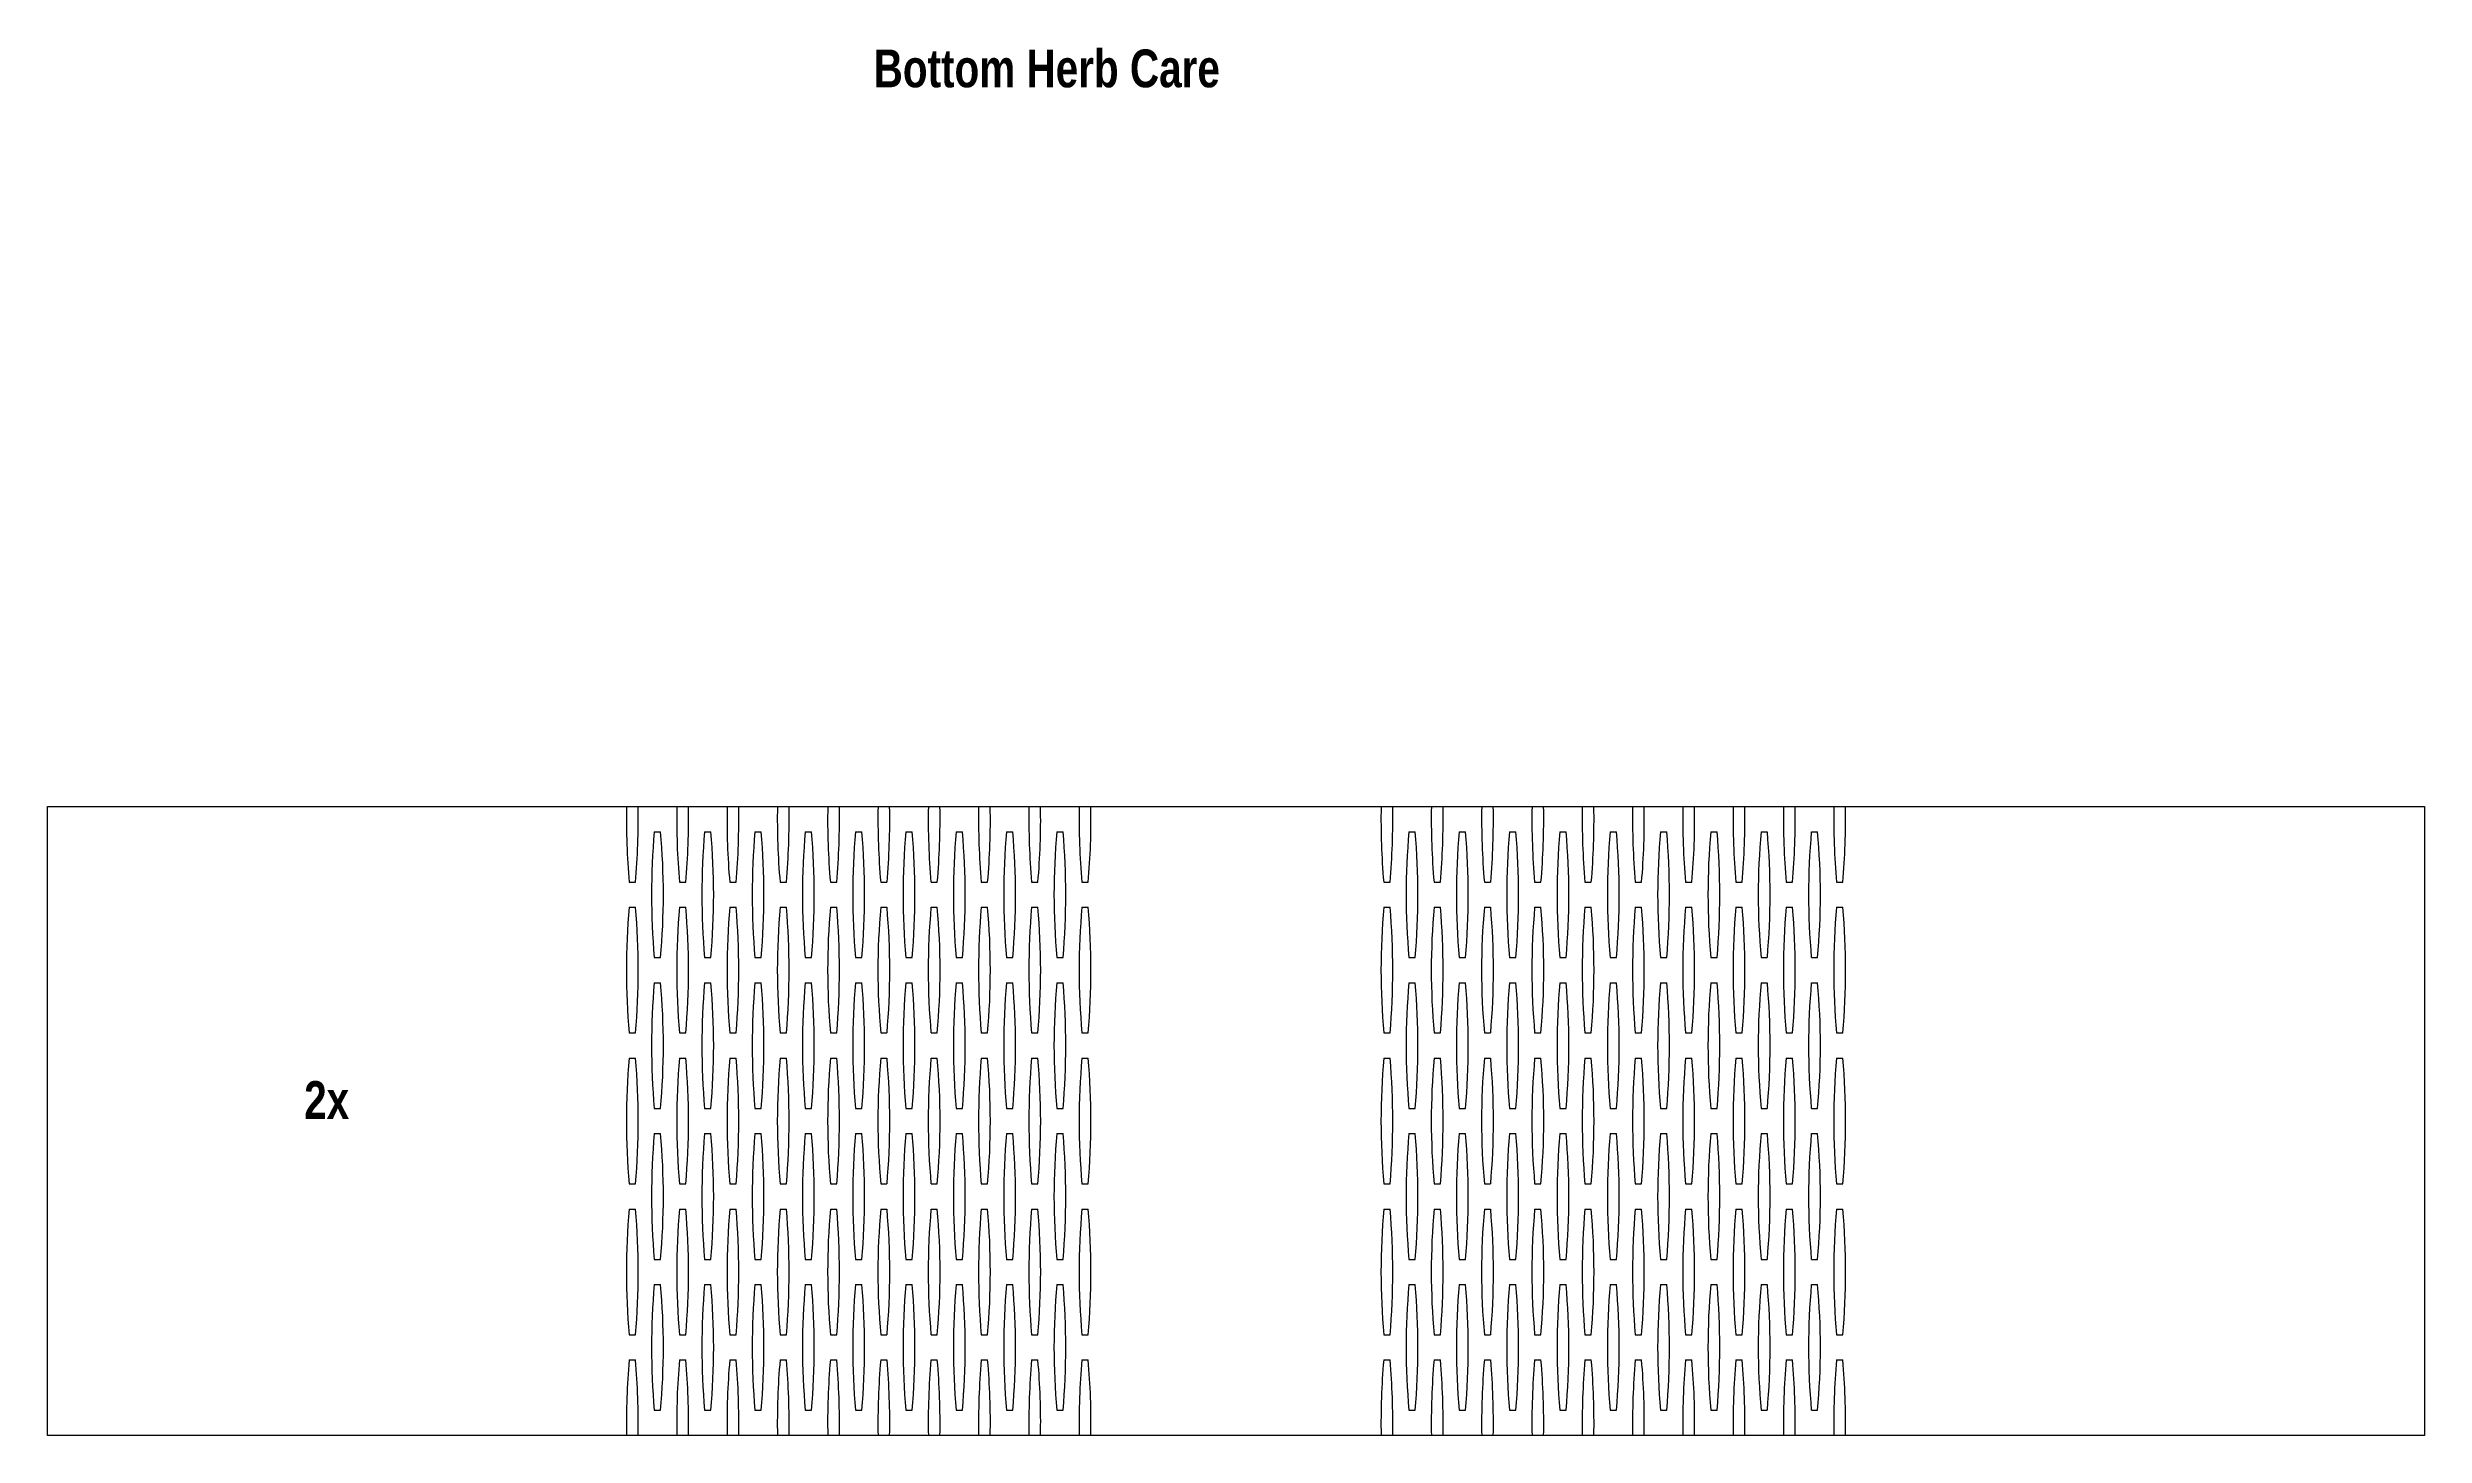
# Model space of a CAD drawing. Header units: millimetres. Extents: x -642 to 1453, y -425 to 464.
# Drawn here: x -640.8 to -262.8, y 243.7 to 464.4 of the extents above; entities that cross this region are included whole.
import ezdxf

# ---------------------------------------------------------------- set-up
doc = ezdxf.new("R2010")
doc.units = ezdxf.units.MM
doc.layers.get('0').update_dxf_attribs({"color": 18, "lineweight": 25, "true_color": 0x000000})
doc.layers.add('layer 1', color=5, linetype='Continuous', lineweight=25, true_color=0x0000ff)
doc.layers.add('layer 2', color=1, linetype='Continuous', lineweight=25, true_color=0xff0000)
doc.styles.add('textstyle13', font='')
doc.styles.add('textstyle15', font='')
doc.styles.get('textstyle13').set_extended_font_data('Impact')
doc.styles.get('textstyle15').set_extended_font_data('Impact')

msp = doc.modelspace()

# ---------------------------------------------------------------- linework, layer by layer
at = {"layer": 'layer 1'}
for p, q in [((-640.81, 343.66), (-262.81, 343.66)), ((-640.81, 243.66), (-640.81, 343.66)), ((-262.81, 343.66), (-262.81, 243.66)), ((-262.81, 243.66), (-640.81, 243.66))]:
    msp.add_line(p, q, dxfattribs=at)
at = {"layer": 'layer 2'}
for p, q in [((-544.31, 339.66), (-543.31, 339.66)), ((-536.31, 339.66), (-535.31, 339.66)), ((-528.31, 339.66), (-527.31, 339.66)), ((-520.31, 339.66), (-519.31, 339.66)), ((-512.31, 339.66), (-511.31, 339.66)), ((-504.31, 339.66), (-503.31, 339.66)), ((-496.31, 339.66), (-495.31, 339.66)), ((-488.31, 339.66), (-487.31, 339.66)), ((-480.31, 339.66), (-479.31, 339.66)), ((-424.31, 339.66), (-423.31, 339.66)), ((-416.31, 339.66), (-415.31, 339.66)), ((-408.31, 339.66), (-407.31, 339.66)), ((-400.31, 339.66), (-399.31, 339.66)), ((-392.31, 339.66), (-391.31, 339.66)), ((-384.31, 339.66), (-383.31, 339.66)), ((-376.31, 339.66), (-375.31, 339.66)), ((-368.31, 339.66), (-367.31, 339.66)), ((-360.31, 339.66), (-359.31, 339.66)), ((-548.31, 331.66), (-547.31, 331.66)), ((-540.31, 331.66), (-539.31, 331.66)), ((-532.31, 331.66), (-531.31, 331.66)), ((-524.31, 331.66), (-523.31, 331.66)), ((-516.31, 331.66), (-515.31, 331.66)), ((-508.31, 331.66), (-507.31, 331.66)), ((-500.31, 331.66), (-499.31, 331.66)), ((-492.31, 331.66), (-491.31, 331.66)), ((-484.31, 331.66), (-483.31, 331.66)), ((-476.31, 331.66), (-475.31, 331.66)), ((-428.31, 331.66), (-427.31, 331.66)), ((-420.31, 331.66), (-419.31, 331.66)), ((-412.31, 331.66), (-411.31, 331.66)), ((-404.31, 331.66), (-403.31, 331.66)), ((-396.31, 331.66), (-395.31, 331.66)), ((-388.31, 331.66), (-387.31, 331.66)), ((-380.31, 331.66), (-379.31, 331.66)), ((-372.31, 331.66), (-371.31, 331.66)), ((-364.31, 331.66), (-363.31, 331.66)), ((-356.31, 331.66), (-355.31, 331.66)), ((-548.31, 327.66), (-547.31, 327.66)), ((-540.31, 327.66), (-539.31, 327.66)), ((-532.31, 327.66), (-531.31, 327.66)), ((-524.31, 327.66), (-523.31, 327.66)), ((-516.31, 327.66), (-515.31, 327.66)), ((-508.31, 327.66), (-507.31, 327.66)), ((-500.31, 327.66), (-499.31, 327.66)), ((-492.31, 327.66), (-491.31, 327.66)), ((-484.31, 327.66), (-483.31, 327.66)), ((-476.31, 327.66), (-475.31, 327.66)), ((-428.31, 327.66), (-427.31, 327.66)), ((-420.31, 327.66), (-419.31, 327.66)), ((-412.31, 327.66), (-411.31, 327.66)), ((-404.31, 327.66), (-403.31, 327.66)), ((-396.31, 327.66), (-395.31, 327.66)), ((-388.31, 327.66), (-387.31, 327.66)), ((-380.31, 327.66), (-379.31, 327.66)), ((-372.31, 327.66), (-371.31, 327.66)), ((-364.31, 327.66), (-363.31, 327.66)), ((-356.31, 327.66), (-355.31, 327.66)), ((-544.31, 319.66), (-543.31, 319.66)), ((-536.31, 319.66), (-535.31, 319.66)), ((-528.31, 319.66), (-527.31, 319.66)), ((-520.31, 319.66), (-519.31, 319.66)), ((-512.31, 319.66), (-511.31, 319.66)), ((-504.31, 319.66), (-503.31, 319.66)), ((-496.31, 319.66), (-495.31, 319.66)), ((-488.31, 319.66), (-487.31, 319.66)), ((-480.31, 319.66), (-479.31, 319.66)), ((-424.31, 319.66), (-423.31, 319.66)), ((-416.31, 319.66), (-415.31, 319.66)), ((-408.31, 319.66), (-407.31, 319.66)), ((-400.31, 319.66), (-399.31, 319.66)), ((-392.31, 319.66), (-391.31, 319.66)), ((-384.31, 319.66), (-383.31, 319.66)), ((-376.31, 319.66), (-375.31, 319.66)), ((-368.31, 319.66), (-367.31, 319.66)), ((-360.31, 319.66), (-359.31, 319.66)), ((-544.31, 315.66), (-543.31, 315.66)), ((-536.31, 315.66), (-535.31, 315.66)), ((-528.31, 315.66), (-527.31, 315.66)), ((-520.31, 315.66), (-519.31, 315.66)), ((-512.31, 315.66), (-511.31, 315.66)), ((-504.31, 315.66), (-503.31, 315.66)), ((-496.31, 315.66), (-495.31, 315.66)), ((-488.31, 315.66), (-487.31, 315.66)), ((-480.31, 315.66), (-479.31, 315.66)), ((-424.31, 315.66), (-423.31, 315.66)), ((-416.31, 315.66), (-415.31, 315.66)), ((-408.31, 315.66), (-407.31, 315.66)), ((-400.31, 315.66), (-399.31, 315.66)), ((-392.31, 315.66), (-391.31, 315.66)), ((-384.31, 315.66), (-383.31, 315.66)), ((-376.31, 315.66), (-375.31, 315.66)), ((-368.31, 315.66), (-367.31, 315.66)), ((-360.31, 315.66), (-359.31, 315.66)), ((-548.31, 307.66), (-547.31, 307.66)), ((-540.31, 307.66), (-539.31, 307.66)), ((-532.31, 307.66), (-531.31, 307.66)), ((-524.31, 307.66), (-523.31, 307.66)), ((-516.31, 307.66), (-515.31, 307.66)), ((-508.31, 307.66), (-507.31, 307.66)), ((-500.31, 307.66), (-499.31, 307.66)), ((-492.31, 307.66), (-491.31, 307.66)), ((-484.31, 307.66), (-483.31, 307.66)), ((-476.31, 307.66), (-475.31, 307.66)), ((-428.31, 307.66), (-427.31, 307.66)), ((-420.31, 307.66), (-419.31, 307.66)), ((-412.31, 307.66), (-411.31, 307.66)), ((-404.31, 307.66), (-403.31, 307.66)), ((-396.31, 307.66), (-395.31, 307.66)), ((-388.31, 307.66), (-387.31, 307.66)), ((-380.31, 307.66), (-379.31, 307.66)), ((-372.31, 307.66), (-371.31, 307.66)), ((-364.31, 307.66), (-363.31, 307.66)), ((-356.31, 307.66), (-355.31, 307.66)), ((-548.31, 303.66), (-547.31, 303.66)), ((-540.31, 303.66), (-539.31, 303.66)), ((-532.31, 303.66), (-531.31, 303.66)), ((-524.31, 303.66), (-523.31, 303.66)), ((-516.31, 303.66), (-515.31, 303.66)), ((-508.31, 303.66), (-507.31, 303.66)), ((-500.31, 303.66), (-499.31, 303.66)), ((-492.31, 303.66), (-491.31, 303.66)), ((-484.31, 303.66), (-483.31, 303.66)), ((-476.31, 303.66), (-475.31, 303.66)), ((-428.31, 303.66), (-427.31, 303.66)), ((-420.31, 303.66), (-419.31, 303.66)), ((-412.31, 303.66), (-411.31, 303.66)), ((-404.31, 303.66), (-403.31, 303.66)), ((-396.31, 303.66), (-395.31, 303.66)), ((-388.31, 303.66), (-387.31, 303.66)), ((-380.31, 303.66), (-379.31, 303.66)), ((-372.31, 303.66), (-371.31, 303.66)), ((-364.31, 303.66), (-363.31, 303.66)), ((-356.31, 303.66), (-355.31, 303.66)), ((-544.31, 295.66), (-543.31, 295.66)), ((-536.31, 295.66), (-535.31, 295.66)), ((-528.31, 295.66), (-527.31, 295.66)), ((-520.31, 295.66), (-519.31, 295.66)), ((-512.31, 295.66), (-511.31, 295.66)), ((-504.31, 295.66), (-503.31, 295.66)), ((-496.31, 295.66), (-495.31, 295.66)), ((-488.31, 295.66), (-487.31, 295.66)), ((-480.31, 295.66), (-479.31, 295.66)), ((-424.31, 295.66), (-423.31, 295.66)), ((-416.31, 295.66), (-415.31, 295.66)), ((-408.31, 295.66), (-407.31, 295.66)), ((-400.31, 295.66), (-399.31, 295.66)), ((-392.31, 295.66), (-391.31, 295.66)), ((-384.31, 295.66), (-383.31, 295.66)), ((-376.31, 295.66), (-375.31, 295.66)), ((-368.31, 295.66), (-367.31, 295.66)), ((-360.31, 295.66), (-359.31, 295.66)), ((-544.31, 291.66), (-543.31, 291.66)), ((-536.31, 291.66), (-535.31, 291.66)), ((-528.31, 291.66), (-527.31, 291.66)), ((-520.31, 291.66), (-519.31, 291.66)), ((-512.31, 291.66), (-511.31, 291.66)), ((-504.31, 291.66), (-503.31, 291.66)), ((-496.31, 291.66), (-495.31, 291.66)), ((-488.31, 291.66), (-487.31, 291.66)), ((-480.31, 291.66), (-479.31, 291.66)), ((-424.31, 291.66), (-423.31, 291.66)), ((-416.31, 291.66), (-415.31, 291.66)), ((-408.31, 291.66), (-407.31, 291.66)), ((-400.31, 291.66), (-399.31, 291.66)), ((-392.31, 291.66), (-391.31, 291.66)), ((-384.31, 291.66), (-383.31, 291.66)), ((-376.31, 291.66), (-375.31, 291.66)), ((-368.31, 291.66), (-367.31, 291.66)), ((-360.31, 291.66), (-359.31, 291.66)), ((-548.31, 283.66), (-547.31, 283.66)), ((-540.31, 283.66), (-539.31, 283.66)), ((-532.31, 283.66), (-531.31, 283.66)), ((-524.31, 283.66), (-523.31, 283.66)), ((-516.31, 283.66), (-515.31, 283.66)), ((-508.31, 283.66), (-507.31, 283.66)), ((-500.31, 283.66), (-499.31, 283.66)), ((-492.31, 283.66), (-491.31, 283.66)), ((-484.31, 283.66), (-483.31, 283.66)), ((-476.31, 283.66), (-475.31, 283.66)), ((-428.31, 283.66), (-427.31, 283.66)), ((-420.31, 283.66), (-419.31, 283.66)), ((-412.31, 283.66), (-411.31, 283.66)), ((-404.31, 283.66), (-403.31, 283.66)), ((-396.31, 283.66), (-395.31, 283.66)), ((-388.31, 283.66), (-387.31, 283.66)), ((-380.31, 283.66), (-379.31, 283.66)), ((-372.31, 283.66), (-371.31, 283.66)), ((-364.31, 283.66), (-363.31, 283.66)), ((-356.31, 283.66), (-355.31, 283.66)), ((-548.31, 279.66), (-547.31, 279.66)), ((-540.31, 279.66), (-539.31, 279.66)), ((-532.31, 279.66), (-531.31, 279.66)), ((-524.31, 279.66), (-523.31, 279.66)), ((-516.31, 279.66), (-515.31, 279.66)), ((-508.31, 279.66), (-507.31, 279.66)), ((-500.31, 279.66), (-499.31, 279.66)), ((-492.31, 279.66), (-491.31, 279.66)), ((-484.31, 279.66), (-483.31, 279.66)), ((-476.31, 279.66), (-475.31, 279.66)), ((-428.31, 279.66), (-427.31, 279.66)), ((-420.31, 279.66), (-419.31, 279.66)), ((-412.31, 279.66), (-411.31, 279.66)), ((-404.31, 279.66), (-403.31, 279.66)), ((-396.31, 279.66), (-395.31, 279.66)), ((-388.31, 279.66), (-387.31, 279.66)), ((-380.31, 279.66), (-379.31, 279.66)), ((-372.31, 279.66), (-371.31, 279.66)), ((-364.31, 279.66), (-363.31, 279.66)), ((-356.31, 279.66), (-355.31, 279.66)), ((-544.31, 271.66), (-543.31, 271.66)), ((-536.31, 271.66), (-535.31, 271.66)), ((-528.31, 271.66), (-527.31, 271.66)), ((-520.31, 271.66), (-519.31, 271.66)), ((-512.31, 271.66), (-511.31, 271.66)), ((-504.31, 271.66), (-503.31, 271.66)), ((-496.31, 271.66), (-495.31, 271.66)), ((-488.31, 271.66), (-487.31, 271.66)), ((-480.31, 271.66), (-479.31, 271.66)), ((-424.31, 271.66), (-423.31, 271.66)), ((-416.31, 271.66), (-415.31, 271.66)), ((-408.31, 271.66), (-407.31, 271.66)), ((-400.31, 271.66), (-399.31, 271.66)), ((-392.31, 271.66), (-391.31, 271.66)), ((-384.31, 271.66), (-383.31, 271.66)), ((-376.31, 271.66), (-375.31, 271.66)), ((-368.31, 271.66), (-367.31, 271.66)), ((-360.31, 271.66), (-359.31, 271.66)), ((-544.31, 267.66), (-543.31, 267.66)), ((-536.31, 267.66), (-535.31, 267.66)), ((-528.31, 267.66), (-527.31, 267.66)), ((-520.31, 267.66), (-519.31, 267.66)), ((-512.31, 267.66), (-511.31, 267.66)), ((-504.31, 267.66), (-503.31, 267.66)), ((-496.31, 267.66), (-495.31, 267.66)), ((-488.31, 267.66), (-487.31, 267.66)), ((-480.31, 267.66), (-479.31, 267.66)), ((-424.31, 267.66), (-423.31, 267.66)), ((-416.31, 267.66), (-415.31, 267.66)), ((-408.31, 267.66), (-407.31, 267.66)), ((-400.31, 267.66), (-399.31, 267.66)), ((-392.31, 267.66), (-391.31, 267.66)), ((-384.31, 267.66), (-383.31, 267.66)), ((-376.31, 267.66), (-375.31, 267.66)), ((-368.31, 267.66), (-367.31, 267.66)), ((-360.31, 267.66), (-359.31, 267.66)), ((-548.31, 259.66), (-547.31, 259.66)), ((-540.31, 259.66), (-539.31, 259.66)), ((-532.31, 259.66), (-531.31, 259.66)), ((-524.31, 259.66), (-523.31, 259.66)), ((-516.31, 259.66), (-515.31, 259.66)), ((-508.31, 259.66), (-507.31, 259.66)), ((-500.31, 259.66), (-499.31, 259.66)), ((-492.31, 259.66), (-491.31, 259.66)), ((-484.31, 259.66), (-483.31, 259.66)), ((-476.31, 259.66), (-475.31, 259.66)), ((-428.31, 259.66), (-427.31, 259.66)), ((-420.31, 259.66), (-419.31, 259.66)), ((-412.31, 259.66), (-411.31, 259.66)), ((-404.31, 259.66), (-403.31, 259.66)), ((-396.31, 259.66), (-395.31, 259.66)), ((-388.31, 259.66), (-387.31, 259.66)), ((-380.31, 259.66), (-379.31, 259.66)), ((-372.31, 259.66), (-371.31, 259.66)), ((-364.31, 259.66), (-363.31, 259.66)), ((-356.31, 259.66), (-355.31, 259.66)), ((-548.31, 255.66), (-547.31, 255.66)), ((-540.31, 255.66), (-539.31, 255.66)), ((-532.31, 255.66), (-531.31, 255.66)), ((-524.31, 255.66), (-523.31, 255.66)), ((-516.31, 255.66), (-515.31, 255.66)), ((-508.31, 255.66), (-507.31, 255.66)), ((-500.31, 255.66), (-499.31, 255.66)), ((-492.31, 255.66), (-491.31, 255.66)), ((-484.31, 255.66), (-483.31, 255.66)), ((-476.31, 255.66), (-475.31, 255.66)), ((-428.31, 255.66), (-427.31, 255.66)), ((-420.31, 255.66), (-419.31, 255.66)), ((-412.31, 255.66), (-411.31, 255.66)), ((-404.31, 255.66), (-403.31, 255.66)), ((-396.31, 255.66), (-395.31, 255.66)), ((-388.31, 255.66), (-387.31, 255.66)), ((-380.31, 255.66), (-379.31, 255.66)), ((-372.31, 255.66), (-371.31, 255.66)), ((-364.31, 255.66), (-363.31, 255.66)), ((-356.31, 255.66), (-355.31, 255.66)), ((-544.31, 247.66), (-543.31, 247.66)), ((-536.31, 247.66), (-535.31, 247.66)), ((-528.31, 247.66), (-527.31, 247.66)), ((-520.31, 247.66), (-519.31, 247.66)), ((-512.31, 247.66), (-511.31, 247.66)), ((-504.31, 247.66), (-503.31, 247.66)), ((-496.31, 247.66), (-495.31, 247.66)), ((-488.31, 247.66), (-487.31, 247.66)), ((-480.31, 247.66), (-479.31, 247.66)), ((-424.31, 247.66), (-423.31, 247.66)), ((-416.31, 247.66), (-415.31, 247.66)), ((-408.31, 247.66), (-407.31, 247.66)), ((-400.31, 247.66), (-399.31, 247.66)), ((-392.31, 247.66), (-391.31, 247.66)), ((-384.31, 247.66), (-383.31, 247.66)), ((-376.31, 247.66), (-375.31, 247.66)), ((-368.31, 247.66), (-367.31, 247.66)), ((-360.31, 247.66), (-359.31, 247.66))]:
    msp.add_line(p, q, dxfattribs=at)
for centre, start, end in [((-434.01, 341.66), 179.0012, 185), ((-661.61, 341.66), 355, 0.9988), ((-426.01, 341.66), 179.0012, 185), ((-653.61, 341.66), 355, 0.9988), ((-418.01, 341.66), 179.0012, 185), ((-645.61, 341.66), 355, 0.9988), ((-410.01, 341.66), 179.0012, 185), ((-637.61, 341.66), 355, 0.9988), ((-402.01, 341.66), 179.0012, 185), ((-629.61, 341.66), 355, 0.9988), ((-394.01, 341.66), 179.0012, 185), ((-621.61, 341.66), 355, 0.9988), ((-386.01, 341.66), 179.0012, 185), ((-613.61, 341.66), 355, 0.9988), ((-378.01, 341.66), 179.0012, 185), ((-605.61, 341.66), 355, 0.9988), ((-370.01, 341.66), 179.0012, 185), ((-597.61, 341.66), 355, 0.9988), ((-362.01, 341.66), 179.0012, 185), ((-589.61, 341.66), 355, 0.9988), ((-314.01, 341.66), 179.0012, 185), ((-541.61, 341.66), 355, 0.9988), ((-306.01, 341.66), 179.0012, 185), ((-533.61, 341.66), 355, 0.9988), ((-298.01, 341.66), 179.0012, 185), ((-525.61, 341.66), 355, 0.9988), ((-290.01, 341.66), 179.0012, 185), ((-517.61, 341.66), 355, 0.9988), ((-282.01, 341.66), 179.0012, 185), ((-509.61, 341.66), 355, 0.9988), ((-274.01, 341.66), 179.0012, 185), ((-501.61, 341.66), 355, 0.9988), ((-266.01, 341.66), 179.0012, 185), ((-493.61, 341.66), 355, 0.9988), ((-258.01, 341.66), 179.0012, 185), ((-485.61, 341.66), 355, 0.9988), ((-250.01, 341.66), 179.0012, 185), ((-477.61, 341.66), 355, 0.9988), ((-242.01, 341.66), 179.0012, 185), ((-469.61, 341.66), 355, 0.9988), ((-430.01, 329.66), 175, 185), ((-657.61, 329.66), 355, 5), ((-422.01, 329.66), 175, 185), ((-649.61, 329.66), 355, 5), ((-414.01, 329.66), 175, 185), ((-641.61, 329.66), 355, 5), ((-406.01, 329.66), 175, 185), ((-633.61, 329.66), 355, 5), ((-398.01, 329.66), 175, 185), ((-625.61, 329.66), 355, 5), ((-390.01, 329.66), 175, 185), ((-617.61, 329.66), 355, 5), ((-382.01, 329.66), 175, 185), ((-609.61, 329.66), 355, 5), ((-374.01, 329.66), 175, 185), ((-601.61, 329.66), 355, 5), ((-366.01, 329.66), 175, 185), ((-593.61, 329.66), 355, 5), ((-310.01, 329.66), 175, 185), ((-537.61, 329.66), 355, 5), ((-302.01, 329.66), 175, 185), ((-529.61, 329.66), 355, 5), ((-294.01, 329.66), 175, 185), ((-521.61, 329.66), 355, 5), ((-286.01, 329.66), 175, 185), ((-513.61, 329.66), 355, 5), ((-278.01, 329.66), 175, 185), ((-505.61, 329.66), 355, 5), ((-270.01, 329.66), 175, 185), ((-497.61, 329.66), 355, 5), ((-262.01, 329.66), 175, 185), ((-489.61, 329.66), 355, 5), ((-254.01, 329.66), 175, 185), ((-481.61, 329.66), 355, 5), ((-246.01, 329.66), 175, 185), ((-473.61, 329.66), 355, 5), ((-434.01, 317.66), 175, 185), ((-661.61, 317.66), 355, 5), ((-426.01, 317.66), 175, 185), ((-653.61, 317.66), 355, 5), ((-418.01, 317.66), 175, 185), ((-645.61, 317.66), 355, 5), ((-410.01, 317.66), 175, 185), ((-637.61, 317.66), 355, 5), ((-402.01, 317.66), 175, 185), ((-629.61, 317.66), 355, 5), ((-394.01, 317.66), 175, 185), ((-621.61, 317.66), 355, 5), ((-386.01, 317.66), 175, 185), ((-613.61, 317.66), 355, 5), ((-378.01, 317.66), 175, 185), ((-605.61, 317.66), 355, 5), ((-370.01, 317.66), 175, 185), ((-597.61, 317.66), 355, 5), ((-362.01, 317.66), 175, 185), ((-589.61, 317.66), 355, 5), ((-314.01, 317.66), 175, 185), ((-541.61, 317.66), 355, 5), ((-306.01, 317.66), 175, 185), ((-533.61, 317.66), 355, 5), ((-298.01, 317.66), 175, 185), ((-525.61, 317.66), 355, 5), ((-290.01, 317.66), 175, 185), ((-517.61, 317.66), 355, 5), ((-282.01, 317.66), 175, 185), ((-509.61, 317.66), 355, 5), ((-274.01, 317.66), 175, 185), ((-501.61, 317.66), 355, 5), ((-266.01, 317.66), 175, 185), ((-493.61, 317.66), 355, 5), ((-258.01, 317.66), 175, 185), ((-485.61, 317.66), 355, 5), ((-250.01, 317.66), 175, 185), ((-477.61, 317.66), 355, 5), ((-242.01, 317.66), 175, 185), ((-469.61, 317.66), 355, 5), ((-430.01, 305.66), 175, 185), ((-657.61, 305.66), 355, 5), ((-422.01, 305.66), 175, 185), ((-649.61, 305.66), 355, 5), ((-414.01, 305.66), 175, 185), ((-641.61, 305.66), 355, 5), ((-406.01, 305.66), 175, 185), ((-633.61, 305.66), 355, 5), ((-398.01, 305.66), 175, 185), ((-625.61, 305.66), 355, 5), ((-390.01, 305.66), 175, 185), ((-617.61, 305.66), 355, 5), ((-382.01, 305.66), 175, 185), ((-609.61, 305.66), 355, 5), ((-374.01, 305.66), 175, 185), ((-601.61, 305.66), 355, 5), ((-366.01, 305.66), 175, 185), ((-593.61, 305.66), 355, 5), ((-310.01, 305.66), 175, 185), ((-537.61, 305.66), 355, 5), ((-302.01, 305.66), 175, 185), ((-529.61, 305.66), 355, 5), ((-294.01, 305.66), 175, 185), ((-521.61, 305.66), 355, 5), ((-286.01, 305.66), 175, 185), ((-513.61, 305.66), 355, 5), ((-278.01, 305.66), 175, 185), ((-505.61, 305.66), 355, 5), ((-270.01, 305.66), 175, 185), ((-497.61, 305.66), 355, 5), ((-262.01, 305.66), 175, 185), ((-489.61, 305.66), 355, 5), ((-254.01, 305.66), 175, 185), ((-481.61, 305.66), 355, 5), ((-246.01, 305.66), 175, 185), ((-473.61, 305.66), 355, 5), ((-434.01, 293.66), 175, 185), ((-661.61, 293.66), 355, 5), ((-426.01, 293.66), 175, 185), ((-653.61, 293.66), 355, 5), ((-418.01, 293.66), 175, 185), ((-645.61, 293.66), 355, 5), ((-410.01, 293.66), 175, 185), ((-637.61, 293.66), 355, 5), ((-402.01, 293.66), 175, 185), ((-629.61, 293.66), 355, 5), ((-394.01, 293.66), 175, 185), ((-621.61, 293.66), 355, 5), ((-386.01, 293.66), 175, 185), ((-613.61, 293.66), 355, 5), ((-378.01, 293.66), 175, 185), ((-605.61, 293.66), 355, 5), ((-370.01, 293.66), 175, 185), ((-597.61, 293.66), 355, 5), ((-362.01, 293.66), 175, 185), ((-589.61, 293.66), 355, 5), ((-314.01, 293.66), 175, 185), ((-541.61, 293.66), 355, 5), ((-306.01, 293.66), 175, 185), ((-533.61, 293.66), 355, 5), ((-298.01, 293.66), 175, 185), ((-525.61, 293.66), 355, 5), ((-290.01, 293.66), 175, 185), ((-517.61, 293.66), 355, 5), ((-282.01, 293.66), 175, 185), ((-509.61, 293.66), 355, 5), ((-274.01, 293.66), 175, 185), ((-501.61, 293.66), 355, 5), ((-266.01, 293.66), 175, 185), ((-493.61, 293.66), 355, 5), ((-258.01, 293.66), 175, 185), ((-485.61, 293.66), 355, 5), ((-250.01, 293.66), 175, 185), ((-477.61, 293.66), 355, 5), ((-242.01, 293.66), 175, 185), ((-469.61, 293.66), 355, 5), ((-430.01, 281.66), 175, 185), ((-657.61, 281.66), 355, 5), ((-422.01, 281.66), 175, 185), ((-649.61, 281.66), 355, 5), ((-414.01, 281.66), 175, 185), ((-641.61, 281.66), 355, 5), ((-406.01, 281.66), 175, 185), ((-633.61, 281.66), 355, 5), ((-398.01, 281.66), 175, 185), ((-625.61, 281.66), 355, 5), ((-390.01, 281.66), 175, 185), ((-617.61, 281.66), 355, 5), ((-382.01, 281.66), 175, 185), ((-609.61, 281.66), 355, 5), ((-374.01, 281.66), 175, 185), ((-601.61, 281.66), 355, 5), ((-366.01, 281.66), 175, 185), ((-593.61, 281.66), 355, 5), ((-310.01, 281.66), 175, 185), ((-537.61, 281.66), 355, 5), ((-302.01, 281.66), 175, 185), ((-529.61, 281.66), 355, 5), ((-294.01, 281.66), 175, 185), ((-521.61, 281.66), 355, 5), ((-286.01, 281.66), 175, 185), ((-513.61, 281.66), 355, 5), ((-278.01, 281.66), 175, 185), ((-505.61, 281.66), 355, 5), ((-270.01, 281.66), 175, 185), ((-497.61, 281.66), 355, 5), ((-262.01, 281.66), 175, 185), ((-489.61, 281.66), 355, 5), ((-254.01, 281.66), 175, 185), ((-481.61, 281.66), 355, 5), ((-246.01, 281.66), 175, 185), ((-473.61, 281.66), 355, 5), ((-434.01, 269.66), 175, 185), ((-661.61, 269.66), 355, 5), ((-426.01, 269.66), 175, 185), ((-653.61, 269.66), 355, 5), ((-418.01, 269.66), 175, 185), ((-645.61, 269.66), 355, 5), ((-410.01, 269.66), 175, 185), ((-637.61, 269.66), 355, 5), ((-402.01, 269.66), 175, 185), ((-629.61, 269.66), 355, 5), ((-394.01, 269.66), 175, 185), ((-621.61, 269.66), 355, 5), ((-386.01, 269.66), 175, 185), ((-613.61, 269.66), 355, 5), ((-378.01, 269.66), 175, 185), ((-605.61, 269.66), 355, 5), ((-370.01, 269.66), 175, 185), ((-597.61, 269.66), 355, 5), ((-362.01, 269.66), 175, 185), ((-589.61, 269.66), 355, 5), ((-314.01, 269.66), 175, 185), ((-541.61, 269.66), 355, 5), ((-306.01, 269.66), 175, 185), ((-533.61, 269.66), 355, 5), ((-298.01, 269.66), 175, 185), ((-525.61, 269.66), 355, 5), ((-290.01, 269.66), 175, 185), ((-517.61, 269.66), 355, 5), ((-282.01, 269.66), 175, 185), ((-509.61, 269.66), 355, 5), ((-274.01, 269.66), 175, 185), ((-501.61, 269.66), 355, 5), ((-266.01, 269.66), 175, 185), ((-493.61, 269.66), 355, 5), ((-258.01, 269.66), 175, 185), ((-485.61, 269.66), 355, 5), ((-250.01, 269.66), 175, 185), ((-477.61, 269.66), 355, 5), ((-242.01, 269.66), 175, 185), ((-469.61, 269.66), 355, 5), ((-430.01, 257.66), 175, 185), ((-657.61, 257.66), 355, 5), ((-422.01, 257.66), 175, 185), ((-649.61, 257.66), 355, 5), ((-414.01, 257.66), 175, 185), ((-641.61, 257.66), 355, 5), ((-406.01, 257.66), 175, 185), ((-633.61, 257.66), 355, 5), ((-398.01, 257.66), 175, 185), ((-625.61, 257.66), 355, 5), ((-390.01, 257.66), 175, 185), ((-617.61, 257.66), 355, 5), ((-382.01, 257.66), 175, 185), ((-609.61, 257.66), 355, 5), ((-374.01, 257.66), 175, 185), ((-601.61, 257.66), 355, 5), ((-366.01, 257.66), 175, 185), ((-593.61, 257.66), 355, 5), ((-310.01, 257.66), 175, 185), ((-537.61, 257.66), 355, 5), ((-302.01, 257.66), 175, 185), ((-529.61, 257.66), 355, 5), ((-294.01, 257.66), 175, 185), ((-521.61, 257.66), 355, 5), ((-286.01, 257.66), 175, 185), ((-513.61, 257.66), 355, 5), ((-278.01, 257.66), 175, 185), ((-505.61, 257.66), 355, 5), ((-270.01, 257.66), 175, 185), ((-497.61, 257.66), 355, 5), ((-262.01, 257.66), 175, 185), ((-489.61, 257.66), 355, 5), ((-254.01, 257.66), 175, 185), ((-481.61, 257.66), 355, 5), ((-246.01, 257.66), 175, 185), ((-473.61, 257.66), 355, 5), ((-434.01, 245.66), 175, 180.9988), ((-661.61, 245.66), 359.0012, 5), ((-426.01, 245.66), 175, 180.9988), ((-653.61, 245.66), 359.0012, 5), ((-418.01, 245.66), 175, 180.9988), ((-645.61, 245.66), 359.0012, 5), ((-410.01, 245.66), 175, 180.9988), ((-637.61, 245.66), 359.0012, 5), ((-402.01, 245.66), 175, 180.9988), ((-629.61, 245.66), 359.0012, 5), ((-394.01, 245.66), 175, 180.9988), ((-621.61, 245.66), 359.0012, 5), ((-386.01, 245.66), 175, 180.9988), ((-613.61, 245.66), 359.0012, 5), ((-378.01, 245.66), 175, 180.9988), ((-605.61, 245.66), 359.0012, 5), ((-370.01, 245.66), 175, 180.9988), ((-597.61, 245.66), 359.0012, 5), ((-362.01, 245.66), 175, 180.9988), ((-589.61, 245.66), 359.0012, 5), ((-314.01, 245.66), 175, 180.9988), ((-541.61, 245.66), 359.0012, 5), ((-306.01, 245.66), 175, 180.9988), ((-533.61, 245.66), 359.0012, 5), ((-298.01, 245.66), 175, 180.9988), ((-525.61, 245.66), 359.0012, 5), ((-290.01, 245.66), 175, 180.9988), ((-517.61, 245.66), 359.0012, 5), ((-282.01, 245.66), 175, 180.9988), ((-509.61, 245.66), 359.0012, 5), ((-274.01, 245.66), 175, 180.9988), ((-501.61, 245.66), 359.0012, 5), ((-266.01, 245.66), 175, 180.9988), ((-493.61, 245.66), 359.0012, 5), ((-258.01, 245.66), 175, 180.9988), ((-485.61, 245.66), 359.0012, 5), ((-250.01, 245.66), 175, 180.9988), ((-477.61, 245.66), 359.0012, 5), ((-242.01, 245.66), 175, 180.9988), ((-469.61, 245.66), 359.0012, 5)]:
    msp.add_arc(centre, 114.74, start, end, dxfattribs=at)

# ---------------------------------------------------------------- texts
at = {"char_height": 1, "attachment_point": 1}
for s, insert, style in [('\\H6;Bottom Herb Care', (-509.43, 464.06), 'textstyle13'), ('\\H6;2x', (-600, 300), 'textstyle15')]:
    msp.add_mtext(s, dxfattribs=dict(at, insert=insert, style=style))

doc.saveas('drawing.dxf')
